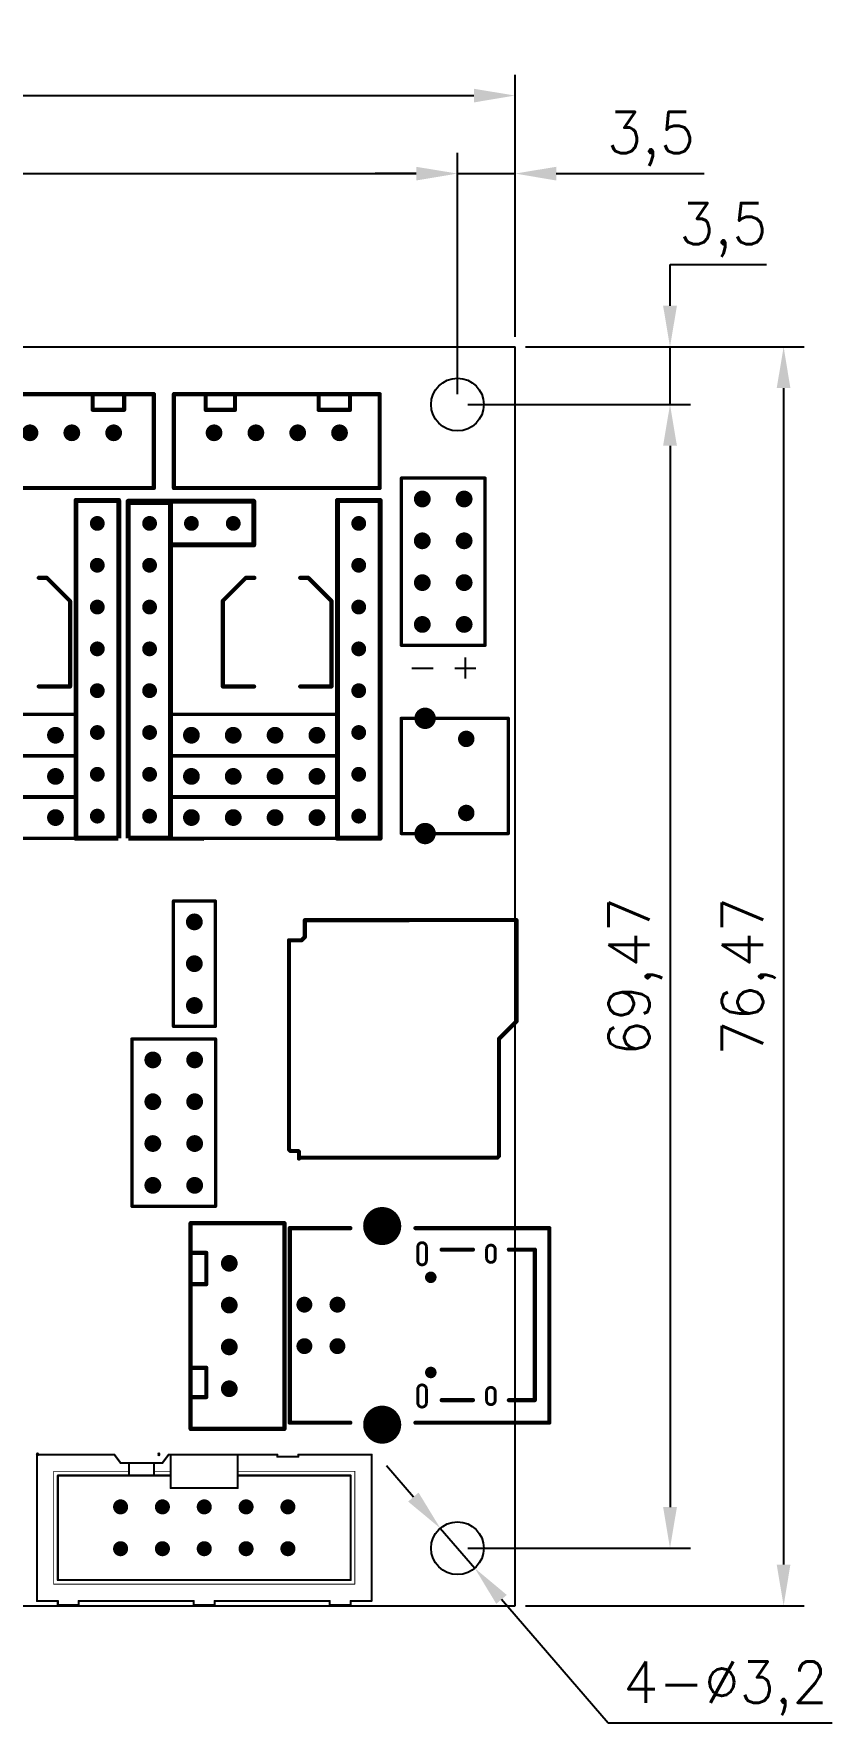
# Model space of a CAD drawing. Header units: millimetres. Extents: x 11 to 186, y 22 to 124.
# Drawn here: x 137.4 to 185.9, y 21.8 to 124.4 of the extents above; entities that cross this region are included whole.
import ezdxf

# ---------------------------------------------------------------- set-up
doc = ezdxf.new("R2010")
doc.units = ezdxf.units.MM
for name, color, linetype in [('KeepOutLayer', 6, 'Continuous'), ('PadHoleLayer', 156, 'Continuous'), ('TopOverlay', 2, 'Continuous')]:
    doc.layers.add(name, color=color, linetype=linetype)
doc.styles.get("Standard").update_dxf_attribs({"font": 'romans.shx'})
doc.dimstyles.new('ISO-25', dxfattribs={"dimtxt": 2.5, "dimasz": 2.5, "dimexe": 1.25, "dimexo": 0.625, "dimtad": 1, "dimtoh": 1, "dimtxsty": 'Standard', "dimcen": 2.5, "dimadec": 0, "dimazin": 0, "dimtfac": 1, "dimtmove": 0, "dimatfit": 3, "dimfxl": 1, "dimarcsym": 0})

# ---------------------------------------------------------------- blocks, each defined once
blk = doc.blocks.new('*D263')
at = {"color": 0, "lineweight": -2}
for p, q in [((20.85, 102.54), (20.85, 117.2)), ((163.12, 102.54), (163.12, 117.2)), ((23.35, 115.95), (160.62, 115.95))]:
    blk.add_line(p, q, dxfattribs=at)
at = {"color": 0}
for points in [[(23.35, 116.36), (23.35, 115.53), (20.85, 115.95)], [(160.62, 116.36), (160.62, 115.53), (163.12, 115.95)]]:
    blk.add_solid(points, dxfattribs=at)
at = {"layer": 'Defpoints', "color": 0}
for p in [(163.12, 115.95), (20.85, 101.92), (163.12, 101.92)]:
    blk.add_point(p, dxfattribs=at)
at = {"color": 0, "insert": (91.99, 118.06), "char_height": 2.5, "attachment_point": 5}
blk.add_mtext('142,27', dxfattribs=at)
blk = doc.blocks.new('*D264')
at = {"color": 0, "lineweight": -2}
for p, q in [((163.75, 101.92), (177.28, 101.92)), ((176.03, 99.42), (176.03, 34.95)), ((163.75, 32.45), (177.28, 32.45))]:
    blk.add_line(p, q, dxfattribs=at)
at = {"color": 0}
for points in [[(175.61, 99.42), (176.45, 99.42), (176.03, 101.92)], [(175.61, 34.95), (176.45, 34.95), (176.03, 32.45)]]:
    blk.add_solid(points, dxfattribs=at)
at = {"layer": 'Defpoints', "color": 0}
for p in [(163.12, 101.92), (163.12, 32.45), (176.03, 32.45)]:
    blk.add_point(p, dxfattribs=at)
at = {"color": 0, "insert": (173.92, 67.18), "char_height": 2.5, "attachment_point": 5, "rotation": 90}
blk.add_mtext('69,47', dxfattribs=at)
blk = doc.blocks.new('*D265')
at = {"color": 0, "lineweight": -2}
for p, q in [((167.25, 105.42), (184.18, 105.42)), ((182.93, 102.92), (182.93, 31.45)), ((167.25, 28.95), (184.18, 28.95))]:
    blk.add_line(p, q, dxfattribs=at)
at = {"color": 0}
for points in [[(182.51, 102.92), (183.34, 102.92), (182.93, 105.42)], [(182.51, 31.45), (183.34, 31.45), (182.93, 28.95)]]:
    blk.add_solid(points, dxfattribs=at)
at = {"layer": 'Defpoints', "color": 0}
for p in [(166.62, 105.42), (166.62, 28.95), (182.93, 28.95)]:
    blk.add_point(p, dxfattribs=at)
at = {"color": 0, "insert": (180.81, 67.18), "char_height": 2.5, "attachment_point": 5, "rotation": 90}
blk.add_mtext('76,47', dxfattribs=at)
blk = doc.blocks.new('*D266')
at = {"color": 0, "lineweight": -2}
for p, q in [((11.28, 99.97), (11.28, 121.94)), ((166.62, 106.04), (166.62, 121.94)), ((13.78, 120.69), (164.12, 120.69))]:
    blk.add_line(p, q, dxfattribs=at)
at = {"color": 0}
for points in [[(13.78, 121.1), (13.78, 120.27), (11.28, 120.69)], [(164.12, 121.1), (164.12, 120.27), (166.62, 120.69)]]:
    blk.add_solid(points, dxfattribs=at)
at = {"layer": 'Defpoints', "color": 0}
for p in [(166.62, 120.69), (166.62, 105.42), (11.28, 99.35)]:
    blk.add_point(p, dxfattribs=at)
at = {"color": 0, "insert": (88.95, 122.8), "char_height": 2.5, "attachment_point": 5}
blk.add_mtext('155,34', dxfattribs=at)
blk = doc.blocks.new('*D261')
at = {"color": 0, "lineweight": -2}
for p, q in [((176.03, 107.92), (176.03, 110.42)), ((176.03, 110.42), (181.89, 110.42)), ((167.25, 105.42), (177.28, 105.42)), ((176.03, 101.92), (176.03, 105.42)), ((167.25, 101.92), (177.28, 101.92)), ((176.03, 99.42), (176.03, 96.92))]:
    blk.add_line(p, q, dxfattribs=at)
at = {"color": 0}
for points in [[(175.61, 107.92), (176.45, 107.92), (176.03, 105.42)], [(175.61, 99.42), (176.45, 99.42), (176.03, 101.92)]]:
    blk.add_solid(points, dxfattribs=at)
at = {"layer": 'Defpoints', "color": 0}
for p in [(166.62, 105.42), (166.62, 101.92), (176.03, 101.92)]:
    blk.add_point(p, dxfattribs=at)
at = {"color": 0, "insert": (179.27, 112.53), "char_height": 2.5, "attachment_point": 5}
blk.add_mtext('3,5', dxfattribs=at)
blk = doc.blocks.new('*D262')
at = {"color": 0, "lineweight": -2}
for p, q in [((163.12, 102.54), (163.12, 117.2)), ((166.62, 106.04), (166.62, 117.2)), ((160.62, 115.95), (158.12, 115.95)), ((163.12, 115.95), (166.62, 115.95)), ((169.12, 115.95), (178.11, 115.95))]:
    blk.add_line(p, q, dxfattribs=at)
at = {"color": 0}
for points in [[(160.62, 116.36), (160.62, 115.53), (163.12, 115.95)], [(169.12, 116.36), (169.12, 115.53), (166.62, 115.95)]]:
    blk.add_solid(points, dxfattribs=at)
at = {"layer": 'Defpoints', "color": 0}
for p in [(166.62, 115.95), (166.62, 105.42), (163.12, 101.92)]:
    blk.add_point(p, dxfattribs=at)
at = {"color": 0, "insert": (174.87, 118.06), "char_height": 2.5, "attachment_point": 5}
blk.add_mtext('3,5', dxfattribs=at)
blk = doc.blocks.new('*D267')
at = {"color": 0, "lineweight": -2}
for p, q in [((160.45, 35.55), (158.82, 37.45)), ((162.08, 33.66), (164.17, 31.24)), ((172.28, 21.82), (165.8, 29.34)), ((185.88, 21.82), (172.28, 21.82))]:
    blk.add_line(p, q, dxfattribs=at)
at = {"color": 0}
for points in [[(160.76, 35.83), (160.13, 35.28), (162.08, 33.66)], [(166.12, 29.61), (165.48, 29.07), (164.17, 31.24)]]:
    blk.add_solid(points, dxfattribs=at)
at = {"layer": 'Defpoints', "color": 0}
for p in [(162.08, 33.66), (164.17, 31.24)]:
    blk.add_point(p, dxfattribs=at)
at = {"color": 0, "insert": (179.39, 23.93), "char_height": 2.5, "attachment_point": 5}
blk.add_mtext('4-∅3,2', dxfattribs=at)

msp = doc.modelspace()

# ---------------------------------------------------------------- linework, layer by layer
at = {"layer": 'KeepOutLayer'}
for p, q in [((17.351, 105.419), (166.624, 105.419)), ((166.624, 28.948), (166.624, 105.419)), ((17.351, 28.948), (166.624, 28.948))]:
    msp.add_line(p, q, dxfattribs=at)
at = {"layer": 'KeepOutLayer', "color": 6}
for centre in [(163.124, 101.919), (163.124, 32.448)]:
    msp.add_circle(centre, 1.6, dxfattribs=at)
at = {"layer": 'PadHoleLayer'}
for points, const_width in [([(136.911, 100.202, 1), (137.419, 100.202, 1)], 0.508), ([(139.451, 100.202, 1), (139.959, 100.202, 1)], 0.508), ([(141.991, 100.202, 1), (142.499, 100.202, 1)], 0.508), ([(148.087, 100.202, 1), (148.595, 100.202, 1)], 0.508), ([(150.627, 100.202, 1), (151.135, 100.202, 1)], 0.508), ([(153.167, 100.202, 1), (153.675, 100.202, 1)], 0.508), ([(155.707, 100.202, 1), (156.215, 100.202, 1)], 0.508), ([(160.988, 95.927, 1), (160.988, 96.437, 1)], 0.51), ([(163.528, 95.927, 1), (163.528, 96.437, 1)], 0.51), ([(141.252, 94.923, 1), (141.252, 94.473, 1)], 0.45), ([(144.427, 94.923, 1), (144.427, 94.473, 1)], 0.45), ([(146.967, 94.923, 1), (146.967, 94.473, 1)], 0.45), ([(149.507, 94.923, 1), (149.507, 94.473, 1)], 0.45), ([(157.127, 94.923, 1), (157.127, 94.473, 1)], 0.45), ([(160.988, 93.387, 1), (160.988, 93.897, 1)], 0.51), ([(163.528, 93.387, 1), (163.528, 93.897, 1)], 0.51), ([(141.252, 92.383, 1), (141.252, 91.933, 1)], 0.45), ([(144.427, 92.383, 1), (144.427, 91.933, 1)], 0.45), ([(157.127, 92.383, 1), (157.127, 91.933, 1)], 0.45), ([(160.988, 90.847, 1), (160.988, 91.357, 1)], 0.51), ([(163.528, 90.847, 1), (163.528, 91.357, 1)], 0.51), ([(141.252, 89.843, 1), (141.252, 89.393, 1)], 0.45), ([(144.427, 89.843, 1), (144.427, 89.393, 1)], 0.45), ([(157.127, 89.843, 1), (157.127, 89.393, 1)], 0.45), ([(160.988, 88.307, 1), (160.988, 88.817, 1)], 0.51), ([(163.528, 88.307, 1), (163.528, 88.817, 1)], 0.51), ([(141.252, 87.303, 1), (141.252, 86.853, 1)], 0.45), ([(144.427, 87.303, 1), (144.427, 86.853, 1)], 0.45), ([(157.127, 87.303, 1), (157.127, 86.853, 1)], 0.45), ([(141.252, 84.763, 1), (141.252, 84.313, 1)], 0.45), ([(144.427, 84.763, 1), (144.427, 84.313, 1)], 0.45), ([(157.127, 84.763, 1), (157.127, 84.313, 1)], 0.45), ([(161.158, 83.185, 1), (161.158, 82.535, 1)], 0.65), ([(138.967, 81.831, 1), (138.457, 81.831, 1)], 0.51), ([(141.252, 82.223, 1), (141.252, 81.773, 1)], 0.45), ([(144.427, 82.223, 1), (144.427, 81.773, 1)], 0.45), ([(147.222, 81.831, 1), (146.712, 81.831, 1)], 0.51), ([(149.762, 81.831, 1), (149.252, 81.831, 1)], 0.51), ([(152.302, 81.831, 1), (151.792, 81.831, 1)], 0.51), ([(154.842, 81.831, 1), (154.332, 81.831, 1)], 0.51), ([(157.127, 82.223, 1), (157.127, 81.773, 1)], 0.45), ([(163.658, 81.86, 1), (163.658, 81.36, 1)], 0.5), ([(138.967, 79.331, 1), (138.457, 79.331, 1)], 0.51), ([(141.252, 79.683, 1), (141.252, 79.233, 1)], 0.45), ([(144.427, 79.683, 1), (144.427, 79.233, 1)], 0.45), ([(147.222, 79.331, 1), (146.712, 79.331, 1)], 0.51), ([(149.762, 79.331, 1), (149.252, 79.331, 1)], 0.51), ([(152.302, 79.331, 1), (151.792, 79.331, 1)], 0.51), ([(154.842, 79.331, 1), (154.332, 79.331, 1)], 0.51), ([(157.127, 79.683, 1), (157.127, 79.233, 1)], 0.45), ([(138.967, 76.831, 1), (138.457, 76.831, 1)], 0.51), ([(141.252, 77.143, 1), (141.252, 76.693, 1)], 0.45), ([(144.427, 77.143, 1), (144.427, 76.693, 1)], 0.45), ([(147.222, 76.831, 1), (146.712, 76.831, 1)], 0.51), ([(149.762, 76.831, 1), (149.252, 76.831, 1)], 0.51), ([(152.302, 76.831, 1), (151.792, 76.831, 1)], 0.51), ([(154.842, 76.831, 1), (154.332, 76.831, 1)], 0.51), ([(157.127, 77.143, 1), (157.127, 76.693, 1)], 0.45), ([(163.658, 77.36, 1), (163.658, 76.86, 1)], 0.5), ([(161.158, 76.185, 1), (161.158, 75.535, 1)], 0.65), ([(147.145, 70.239, 1), (147.145, 70.749, 1)], 0.51), ([(147.145, 67.699, 1), (147.145, 68.209, 1)], 0.51), ([(147.145, 65.159, 1), (147.145, 65.669, 1)], 0.51), ([(144.624, 62.365, 1), (144.624, 61.855, 1)], 0.51), ([(147.164, 62.365, 1), (147.164, 61.855, 1)], 0.51), ([(144.624, 59.825, 1), (144.624, 59.315, 1)], 0.51), ([(147.164, 59.825, 1), (147.164, 59.315, 1)], 0.51), ([(144.624, 57.285, 1), (144.624, 56.775, 1)], 0.51), ([(147.164, 57.285, 1), (147.164, 56.775, 1)], 0.51), ([(144.624, 54.745, 1), (144.624, 54.235, 1)], 0.51), ([(147.164, 54.745, 1), (147.164, 54.235, 1)], 0.51), ([(158.552, 51.44, 1), (158.552, 52.596, 1)], 1.156), ([(161.237, 50.747), (161.237, 49.922, -1), (160.712, 49.922), (160.712, 50.747, -1)], 0.175), ([(165.417, 50.597), (165.417, 50.072, -1), (164.892, 50.072), (164.892, 50.597, -1)], 0.175), ([(149.267, 49.501, 1), (149.267, 50.009, 1)], 0.508), ([(161.504, 48.729, 1), (161.504, 49.079, 1)], 0.35), ([(149.267, 46.961, 1), (149.267, 47.469, 1)], 0.508), ([(153.828, 47.001, 1), (153.828, 47.484, 1)], 0.483), ([(155.834, 47.001, 1), (155.834, 47.484, 1)], 0.483), ([(149.267, 44.421, 1), (149.267, 44.929, 1)], 0.508), ([(153.828, 44.481, 1), (153.828, 44.964, 1)], 0.483), ([(155.834, 44.481, 1), (155.834, 44.964, 1)], 0.483), ([(161.504, 42.949, 1), (161.504, 43.299, 1)], 0.35), ([(149.267, 41.881, 1), (149.267, 42.389, 1)], 0.508), ([(161.237, 42.107), (161.237, 41.282, -1), (160.712, 41.282), (160.712, 42.107, -1)], 0.175), ([(165.417, 41.957), (165.417, 41.432, -1), (164.892, 41.432), (164.892, 41.957, -1)], 0.175), ([(158.552, 39.375, 1), (158.552, 40.53, 1)], 1.156), ([(142.895, 34.959, 1), (142.438, 34.959, 1)], 0.457), ([(145.435, 34.959, 1), (144.978, 34.959, 1)], 0.457), ([(147.975, 34.959, 1), (147.518, 34.959, 1)], 0.457), ([(150.515, 34.959, 1), (150.058, 34.959, 1)], 0.457), ([(153.055, 34.959, 1), (152.598, 34.959, 1)], 0.457), ([(142.895, 32.419, 1), (142.438, 32.419, 1)], 0.457), ([(145.435, 32.419, 1), (144.978, 32.419, 1)], 0.457), ([(147.975, 32.419, 1), (147.518, 32.419, 1)], 0.457), ([(150.515, 32.419, 1), (150.058, 32.419, 1)], 0.457), ([(153.055, 32.419, 1), (152.598, 32.419, 1)], 0.457)]:
    msp.add_lwpolyline(points, format="xyb", close=True, dxfattribs=dict(at, const_width=const_width))
at = {"layer": 'TopOverlay'}
for p, q in [((163.596, 86.555), (163.596, 85.27)), ((160.353, 85.913), (161.638, 85.913)), ((162.954, 85.913), (164.239, 85.913))]:
    msp.add_line(p, q, dxfattribs=at)
for points, const_width in [([(132.185, 102.552), (144.685, 102.552)], 0.254), ([(142.88, 101.599), (142.88, 102.552)], 0.254), ([(144.685, 96.852), (144.685, 102.552)], 0.254), ([(145.901, 96.852), (145.901, 102.552)], 0.254), ([(145.901, 102.552), (158.401, 102.552)], 0.254), ([(147.833, 101.599), (147.833, 102.552)], 0.254), ([(156.596, 101.599), (156.596, 102.552)], 0.254), ([(158.401, 96.852), (158.401, 102.552)], 0.254), ([(140.975, 101.599), (140.975, 102.488)], 0.254), ([(140.975, 101.599), (142.88, 101.599)], 0.254), ([(147.833, 101.599), (149.611, 101.599)], 0.254), ([(149.611, 101.599), (149.611, 102.488)], 0.254), ([(154.691, 101.599), (154.691, 102.488)], 0.254), ([(154.691, 101.599), (156.596, 101.599)], 0.254), ([(159.718, 87.292), (159.718, 97.452)], 0.2), ([(159.718, 97.452), (162.258, 97.452)], 0.2), ([(162.258, 97.452), (164.798, 97.452)], 0.2), ([(164.798, 87.292), (164.798, 97.452)], 0.2), ([(134.943, 96.852), (141.941, 96.852)], 0.254), ([(141.941, 96.852), (144.685, 96.852)], 0.254), ([(145.901, 96.852), (148.659, 96.852)], 0.254), ([(148.659, 96.852), (155.657, 96.852)], 0.254), ([(155.657, 96.852), (158.401, 96.852)], 0.254), ([(139.957, 96.095), (142.552, 96.095)], 0.3), ([(139.957, 75.572), (139.957, 96.095)], 0.3), ([(142.552, 75.572), (142.552, 96.095)], 0.3), ([(143.127, 96.044), (150.754, 96.044)], 0.3), ([(143.127, 75.572), (143.127, 95.968)], 0.3), ([(143.127, 95.968), (145.697, 95.968)], 0.3), ([(145.697, 75.572), (145.697, 95.968)], 0.3), ([(150.754, 93.398), (150.754, 96.044)], 0.3), ([(155.832, 96.095), (158.427, 96.095)], 0.3), ([(155.832, 75.572), (155.832, 96.095)], 0.3), ([(158.427, 75.572), (158.427, 96.095)], 0.3), ([(145.824, 93.398), (150.754, 93.398)], 0.3), ([(137.699, 91.394), (138.185, 91.394)], 0.254), ([(138.185, 91.394), (139.599, 89.98)], 0.254), ([(148.874, 89.994), (150.274, 91.394)], 0.254), ([(150.289, 91.394), (150.789, 91.394)], 0.254), ([(153.574, 91.394), (154.06, 91.394)], 0.254), ([(154.06, 91.394), (155.474, 89.98)], 0.254), ([(139.599, 84.794), (139.599, 89.98)], 0.254), ([(148.874, 84.794), (148.874, 89.994)], 0.254), ([(155.474, 84.794), (155.474, 89.98)], 0.254), ([(159.718, 87.292), (162.258, 87.292)], 0.2), ([(162.258, 87.292), (164.798, 87.292)], 0.2), ([(137.699, 84.794), (139.599, 84.794)], 0.254), ([(148.874, 84.794), (150.774, 84.794)], 0.254), ([(153.574, 84.794), (155.474, 84.794)], 0.254), ([(129.822, 83.101), (139.982, 83.101)], 0.2), ([(139.982, 80.561), (139.982, 83.101)], 0.2), ([(145.697, 83.101), (155.857, 83.101)], 0.2), ([(145.697, 80.561), (145.697, 83.101)], 0.2), ([(155.857, 80.561), (155.857, 83.101)], 0.2), ([(159.708, 82.86), (166.208, 82.86)], 0.2), ([(159.708, 75.86), (159.708, 82.86)], 0.2), ([(166.208, 75.86), (166.208, 82.86)], 0.2), ([(129.822, 80.601), (139.982, 80.601)], 0.2), ([(129.822, 80.561), (139.982, 80.561)], 0.2), ([(139.982, 78.061), (139.982, 80.601)], 0.2), ([(145.697, 80.601), (155.857, 80.601)], 0.2), ([(145.697, 78.061), (145.697, 80.601)], 0.2), ([(145.697, 80.561), (155.857, 80.561)], 0.2), ([(155.857, 78.061), (155.857, 80.601)], 0.2), ([(129.822, 78.101), (139.982, 78.101)], 0.2), ([(129.822, 78.061), (139.982, 78.061)], 0.2), ([(139.982, 75.561), (139.982, 78.101)], 0.2), ([(145.697, 78.101), (155.857, 78.101)], 0.2), ([(145.697, 75.561), (145.697, 78.101)], 0.2), ([(145.697, 78.061), (155.857, 78.061)], 0.2), ([(155.857, 75.561), (155.857, 78.101)], 0.2), ([(159.708, 75.86), (166.208, 75.86)], 0.2), ([(129.822, 75.561), (139.982, 75.561)], 0.2), ([(139.952, 75.572), (142.522, 75.572)], 0.3), ([(143.127, 75.572), (145.697, 75.572)], 0.3), ([(145.697, 75.561), (155.857, 75.561)], 0.2), ([(145.748, 75.481), (147.678, 75.481)], 0.127), ([(155.827, 75.572), (158.397, 75.572)], 0.3), ([(145.875, 64.144), (145.875, 71.764)], 0.2), ([(145.875, 71.764), (148.415, 71.764)], 0.2), ([(148.415, 64.144), (148.415, 71.764)], 0.2), ([(153.856, 70.596), (166.688, 70.612)], 0.254), ([(153.856, 69.58), (153.856, 70.596)], 0.254), ([(166.708, 64.45), (166.708, 70.592)], 0.254), ([(152.89, 56.677), (152.89, 69.377)], 0.254), ([(152.89, 69.377), (153.652, 69.377)], 0.254), ([(153.652, 69.377), (153.856, 69.58)], 0.254), ([(145.875, 64.144), (148.415, 64.144)], 0.2), ([(165.641, 63.383), (166.708, 64.45)], 0.254), ([(143.354, 63.38), (145.894, 63.38)], 0.2), ([(143.354, 53.22), (143.354, 63.38)], 0.2), ([(145.894, 63.38), (148.434, 63.38)], 0.2), ([(148.434, 53.22), (148.434, 63.38)], 0.2), ([(165.641, 56.271), (165.641, 63.383)], 0.254), ([(152.89, 56.677), (152.992, 56.576)], 0.254), ([(152.992, 56.576), (153.449, 56.576)], 0.254), ([(153.449, 56.576), (153.5, 56.525)], 0.254), ([(153.5, 56.118), (153.5, 56.525)], 0.254), ([(153.551, 56.169), (165.54, 56.169)], 0.254), ([(165.54, 56.169), (165.641, 56.271)], 0.254), ([(143.354, 53.22), (145.894, 53.22)], 0.2), ([(145.894, 53.22), (148.434, 53.22)], 0.2), ([(146.917, 39.695), (146.917, 52.195)], 0.254), ([(146.917, 52.195), (152.617, 52.195)], 0.254), ([(152.617, 49.45), (152.617, 52.195)], 0.254), ([(152.939, 40.073), (152.939, 51.891)], 0.254), ([(152.939, 51.891), (156.622, 51.891)], 0.254), ([(160.572, 51.891), (168.702, 51.891)], 0.254), ([(168.702, 40.073), (168.702, 51.891)], 0.254), ([(146.917, 50.39), (147.87, 50.39)], 0.254), ([(147.87, 48.485), (147.87, 50.39)], 0.254), ([(162.166, 50.586), (164.062, 50.586)], 0.254), ([(166.246, 50.586), (167.819, 50.586)], 0.254), ([(167.819, 41.442), (167.819, 50.586)], 0.254), ([(152.617, 42.452), (152.617, 49.45)], 0.254), ([(146.981, 48.485), (147.87, 48.485)], 0.254), ([(146.981, 43.405), (147.87, 43.405)], 0.254), ([(147.87, 41.627), (147.87, 43.405)], 0.254), ([(152.617, 39.695), (152.617, 42.452)], 0.254), ([(146.917, 41.627), (147.87, 41.627)], 0.254), ([(162.166, 41.442), (164.062, 41.442)], 0.254), ([(166.246, 41.442), (167.819, 41.442)], 0.254), ([(152.939, 40.073), (156.622, 40.073)], 0.254), ([(160.572, 40.073), (168.702, 40.073)], 0.254), ([(146.917, 39.695), (152.617, 39.695)], 0.254), ([(137.586, 38.134), (142.285, 38.134)], 0.127), ([(137.586, 29.244), (137.586, 38.134)], 0.127), ([(142.285, 38.134), (142.666, 37.626)], 0.127), ([(145.206, 37.626), (145.587, 38.134)], 0.127), ([(145.587, 38.134), (145.714, 38.134)], 0.127), ([(145.714, 38.134), (149.778, 38.134)], 0.127), ([(145.714, 37.118), (145.714, 38.134)], 0.127), ([(149.778, 37.118), (149.778, 38.134)], 0.127), ([(149.778, 38.134), (152.191, 38.134)], 0.127), ([(152.191, 38.007), (152.191, 38.134)], 0.127), ([(152.191, 38.007), (153.461, 38.007)], 0.127), ([(153.461, 38.007), (153.461, 38.134)], 0.127), ([(153.461, 38.134), (157.906, 38.134)], 0.127), ([(157.906, 29.244), (157.906, 38.134)], 0.127), ([(138.602, 37.118), (143.174, 37.118)], 0.0508), ([(138.602, 30.26), (138.602, 37.118)], 0.0508), ([(142.666, 37.626), (143.174, 37.626)], 0.127), ([(143.174, 37.118), (143.174, 37.626)], 0.127), ([(143.174, 37.626), (144.698, 37.626)], 0.127), ([(143.174, 36.864), (143.174, 37.118)], 0.127), ([(144.698, 37.118), (144.698, 37.626)], 0.127), ([(144.698, 37.626), (145.206, 37.626)], 0.127), ([(144.698, 36.864), (144.698, 37.118)], 0.127), ([(144.698, 37.118), (145.714, 37.118)], 0.0508), ([(145.714, 36.864), (145.714, 37.118)], 0.127), ([(149.778, 36.864), (149.778, 37.118)], 0.127), ([(149.778, 37.118), (156.89, 37.118)], 0.0508), ([(156.89, 30.26), (156.89, 37.118)], 0.0508), ([(138.856, 30.514), (138.856, 36.864)], 0.127), ([(138.856, 36.864), (143.174, 36.864)], 0.127), ([(143.174, 36.864), (144.698, 36.864)], 0.127), ([(144.698, 36.864), (145.714, 36.864)], 0.127), ([(145.714, 36.102), (145.714, 36.864)], 0.127), ([(145.714, 36.102), (149.778, 36.102)], 0.127), ([(149.778, 36.102), (149.778, 36.864)], 0.127), ([(149.778, 36.864), (156.636, 36.864)], 0.127), ([(156.636, 30.514), (156.636, 36.864)], 0.127), ([(138.602, 30.26), (156.89, 30.26)], 0.0508), ([(138.856, 30.514), (156.636, 30.514)], 0.127), ([(137.586, 29.244), (138.856, 29.244)], 0.127), ([(138.856, 28.99), (138.856, 29.244)], 0.127), ([(138.856, 28.99), (140.126, 28.99)], 0.127), ([(140.126, 28.99), (140.126, 29.244)], 0.127), ([(140.126, 29.244), (147.111, 29.244)], 0.127), ([(147.111, 28.99), (147.111, 29.244)], 0.127), ([(147.111, 28.99), (148.381, 28.99)], 0.127), ([(148.381, 28.99), (148.381, 29.244)], 0.127), ([(148.381, 29.244), (155.366, 29.244)], 0.127), ([(155.366, 28.99), (155.366, 29.244)], 0.127), ([(155.366, 28.99), (156.636, 28.99)], 0.127), ([(156.636, 29.244), (157.906, 29.244)], 0.127), ([(156.636, 28.99), (156.636, 29.244)], 0.127)]:
    msp.add_lwpolyline(points, dxfattribs=dict(at, const_width=const_width))
for points, const_width in [([(142.817, 102.552, 1), (142.944, 102.552, 1)], 0.127), ([(144.622, 102.552, 1), (144.749, 102.552, 1)], 0.127), ([(144.622, 102.552, 1), (144.749, 102.552, 1)], 0.127), ([(145.838, 102.552, 1), (145.965, 102.552, 1)], 0.127), ([(145.838, 102.552, 1), (145.965, 102.552, 1)], 0.127), ([(147.77, 102.552, 1), (147.897, 102.552, 1)], 0.127), ([(156.533, 102.552, 1), (156.66, 102.552, 1)], 0.127), ([(158.338, 102.552, 1), (158.465, 102.552, 1)], 0.127), ([(158.338, 102.552, 1), (158.465, 102.552, 1)], 0.127), ([(140.912, 102.488, 1), (141.039, 102.488, 1)], 0.127), ([(140.912, 101.599, 1), (141.039, 101.599, 1)], 0.127), ([(140.912, 101.599, 1), (141.039, 101.599, 1)], 0.127), ([(142.817, 101.599, 1), (142.944, 101.599, 1)], 0.127), ([(142.817, 101.599, 1), (142.944, 101.599, 1)], 0.127), ([(147.77, 101.599, 1), (147.897, 101.599, 1)], 0.127), ([(147.77, 101.599, 1), (147.897, 101.599, 1)], 0.127), ([(149.548, 102.488, 1), (149.675, 102.488, 1)], 0.127), ([(149.548, 101.599, 1), (149.675, 101.599, 1)], 0.127), ([(149.548, 101.599, 1), (149.675, 101.599, 1)], 0.127), ([(154.628, 102.488, 1), (154.755, 102.488, 1)], 0.127), ([(154.628, 101.599, 1), (154.755, 101.599, 1)], 0.127), ([(154.628, 101.599, 1), (154.755, 101.599, 1)], 0.127), ([(156.533, 101.599, 1), (156.66, 101.599, 1)], 0.127), ([(156.533, 101.599, 1), (156.66, 101.599, 1)], 0.127), ([(159.718, 97.402, 1), (159.718, 97.502, 1)], 0.1), ([(159.718, 97.402, 1), (159.718, 97.502, 1)], 0.1), ([(162.258, 97.402, 1), (162.258, 97.502, 1)], 0.1), ([(162.258, 97.402, 1), (162.258, 97.502, 1)], 0.1), ([(164.798, 97.402, 1), (164.798, 97.502, 1)], 0.1), ([(164.798, 97.402, 1), (164.798, 97.502, 1)], 0.1), ([(141.877, 96.852, 1), (142.004, 96.852, 1)], 0.127), ([(141.877, 96.852, 1), (142.004, 96.852, 1)], 0.127), ([(144.622, 96.852, 1), (144.749, 96.852, 1)], 0.127), ([(144.622, 96.852, 1), (144.749, 96.852, 1)], 0.127), ([(145.838, 96.852, 1), (145.965, 96.852, 1)], 0.127), ([(145.838, 96.852, 1), (145.965, 96.852, 1)], 0.127), ([(148.595, 96.852, 1), (148.722, 96.852, 1)], 0.127), ([(148.595, 96.852, 1), (148.722, 96.852, 1)], 0.127), ([(155.593, 96.852, 1), (155.72, 96.852, 1)], 0.127), ([(155.593, 96.852, 1), (155.72, 96.852, 1)], 0.127), ([(158.338, 96.852, 1), (158.465, 96.852, 1)], 0.127), ([(158.338, 96.852, 1), (158.465, 96.852, 1)], 0.127), ([(139.957, 96.17, 1), (139.957, 96.02, 1)], 0.15), ([(139.957, 96.17, 1), (139.957, 96.02, 1)], 0.15), ([(142.552, 96.17, 1), (142.552, 96.02, 1)], 0.15), ([(142.552, 96.17, 1), (142.552, 96.02, 1)], 0.15), ([(143.127, 96.119, 1), (143.127, 95.969, 1)], 0.15), ([(143.127, 96.043, 1), (143.127, 95.893, 1)], 0.15), ([(143.127, 96.043, 1), (143.127, 95.893, 1)], 0.15), ([(145.697, 96.043, 1), (145.697, 95.893, 1)], 0.15), ([(145.697, 96.043, 1), (145.697, 95.893, 1)], 0.15), ([(150.754, 96.119, 1), (150.754, 95.969, 1)], 0.15), ([(150.754, 96.119, 1), (150.754, 95.969, 1)], 0.15), ([(155.832, 96.17, 1), (155.832, 96.02, 1)], 0.15), ([(155.832, 96.17, 1), (155.832, 96.02, 1)], 0.15), ([(158.427, 96.17, 1), (158.427, 96.02, 1)], 0.15), ([(158.427, 96.17, 1), (158.427, 96.02, 1)], 0.15), ([(145.824, 93.473, 1), (145.824, 93.323, 1)], 0.15), ([(150.754, 93.473, 1), (150.754, 93.323, 1)], 0.15), ([(150.754, 93.473, 1), (150.754, 93.323, 1)], 0.15), ([(137.699, 91.33, 1), (137.699, 91.457, 1)], 0.127), ([(138.185, 91.33, 1), (138.185, 91.457, 1)], 0.127), ([(138.185, 91.33, 1), (138.185, 91.457, 1)], 0.127), ([(150.274, 91.33, 1), (150.274, 91.457, 1)], 0.127), ([(150.289, 91.33, 1), (150.289, 91.457, 1)], 0.127), ([(150.789, 91.33, 1), (150.789, 91.457, 1)], 0.127), ([(153.574, 91.33, 1), (153.574, 91.457, 1)], 0.127), ([(154.06, 91.33, 1), (154.06, 91.457, 1)], 0.127), ([(154.06, 91.33, 1), (154.06, 91.457, 1)], 0.127), ([(139.599, 89.916, 1), (139.599, 90.043, 1)], 0.127), ([(139.599, 89.916, 1), (139.599, 90.043, 1)], 0.127), ([(148.874, 89.93, 1), (148.874, 90.057, 1)], 0.127), ([(148.874, 89.93, 1), (148.874, 90.057, 1)], 0.127), ([(155.474, 89.916, 1), (155.474, 90.043, 1)], 0.127), ([(155.474, 89.916, 1), (155.474, 90.043, 1)], 0.127), ([(159.718, 87.242, 1), (159.718, 87.342, 1)], 0.1), ([(159.718, 87.242, 1), (159.718, 87.342, 1)], 0.1), ([(162.258, 87.242, 1), (162.258, 87.342, 1)], 0.1), ([(162.258, 87.242, 1), (162.258, 87.342, 1)], 0.1), ([(164.798, 87.242, 1), (164.798, 87.342, 1)], 0.1), ([(164.798, 87.242, 1), (164.798, 87.342, 1)], 0.1), ([(137.699, 84.73, 1), (137.699, 84.857, 1)], 0.127), ([(139.599, 84.73, 1), (139.599, 84.857, 1)], 0.127), ([(139.599, 84.73, 1), (139.599, 84.857, 1)], 0.127), ([(148.874, 84.73, 1), (148.874, 84.857, 1)], 0.127), ([(148.874, 84.73, 1), (148.874, 84.857, 1)], 0.127), ([(150.774, 84.73, 1), (150.774, 84.857, 1)], 0.127), ([(153.574, 84.73, 1), (153.574, 84.857, 1)], 0.127), ([(155.474, 84.73, 1), (155.474, 84.857, 1)], 0.127), ([(155.474, 84.73, 1), (155.474, 84.857, 1)], 0.127), ([(140.032, 83.101, 1), (139.932, 83.101, 1)], 0.1), ([(140.032, 83.101, 1), (139.932, 83.101, 1)], 0.1), ([(145.747, 83.101, 1), (145.647, 83.101, 1)], 0.1), ([(145.747, 83.101, 1), (145.647, 83.101, 1)], 0.1), ([(155.907, 83.101, 1), (155.807, 83.101, 1)], 0.1), ([(155.907, 83.101, 1), (155.807, 83.101, 1)], 0.1), ([(159.708, 82.91, 1), (159.708, 82.81, 1)], 0.1), ([(159.708, 82.91, 1), (159.708, 82.81, 1)], 0.1), ([(166.208, 82.91, 1), (166.208, 82.81, 1)], 0.1), ([(166.208, 82.91, 1), (166.208, 82.81, 1)], 0.1), ([(140.032, 80.601, 1), (139.932, 80.601, 1)], 0.1), ([(140.032, 80.601, 1), (139.932, 80.601, 1)], 0.1), ([(140.032, 80.561, 1), (139.932, 80.561, 1)], 0.1), ([(140.032, 80.561, 1), (139.932, 80.561, 1)], 0.1), ([(145.747, 80.601, 1), (145.647, 80.601, 1)], 0.1), ([(145.747, 80.601, 1), (145.647, 80.601, 1)], 0.1), ([(145.747, 80.561, 1), (145.647, 80.561, 1)], 0.1), ([(145.747, 80.561, 1), (145.647, 80.561, 1)], 0.1), ([(155.907, 80.601, 1), (155.807, 80.601, 1)], 0.1), ([(155.907, 80.601, 1), (155.807, 80.601, 1)], 0.1), ([(155.907, 80.561, 1), (155.807, 80.561, 1)], 0.1), ([(155.907, 80.561, 1), (155.807, 80.561, 1)], 0.1), ([(140.032, 78.101, 1), (139.932, 78.101, 1)], 0.1), ([(140.032, 78.101, 1), (139.932, 78.101, 1)], 0.1), ([(140.032, 78.061, 1), (139.932, 78.061, 1)], 0.1), ([(140.032, 78.061, 1), (139.932, 78.061, 1)], 0.1), ([(145.747, 78.101, 1), (145.647, 78.101, 1)], 0.1), ([(145.747, 78.101, 1), (145.647, 78.101, 1)], 0.1), ([(145.747, 78.061, 1), (145.647, 78.061, 1)], 0.1), ([(145.747, 78.061, 1), (145.647, 78.061, 1)], 0.1), ([(155.907, 78.101, 1), (155.807, 78.101, 1)], 0.1), ([(155.907, 78.101, 1), (155.807, 78.101, 1)], 0.1), ([(155.907, 78.061, 1), (155.807, 78.061, 1)], 0.1), ([(155.907, 78.061, 1), (155.807, 78.061, 1)], 0.1), ([(159.708, 75.91, 1), (159.708, 75.81, 1)], 0.1), ([(159.708, 75.91, 1), (159.708, 75.81, 1)], 0.1), ([(166.208, 75.91, 1), (166.208, 75.81, 1)], 0.1), ([(166.208, 75.91, 1), (166.208, 75.81, 1)], 0.1), ([(139.952, 75.647, 1), (139.952, 75.497, 1)], 0.15), ([(139.957, 75.647, 1), (139.957, 75.497, 1)], 0.15), ([(140.032, 75.561, 1), (139.932, 75.561, 1)], 0.1), ([(140.032, 75.561, 1), (139.932, 75.561, 1)], 0.1), ([(145.697, 75.647, 1), (145.697, 75.497, 1)], 0.15), ([(145.697, 75.647, 1), (145.697, 75.497, 1)], 0.15), ([(145.747, 75.561, 1), (145.647, 75.561, 1)], 0.1), ([(145.747, 75.561, 1), (145.647, 75.561, 1)], 0.1), ([(145.716, 75.481, 1), (145.779, 75.481, 1)], 0.0635), ([(145.716, 75.481, 1), (145.779, 75.481, 1)], 0.0635), ([(147.646, 75.481, 1), (147.71, 75.481, 1)], 0.0635), ([(147.646, 75.481, 1), (147.71, 75.481, 1)], 0.0635), ([(155.827, 75.647, 1), (155.827, 75.497, 1)], 0.15), ([(155.832, 75.647, 1), (155.832, 75.497, 1)], 0.15), ([(155.907, 75.561, 1), (155.807, 75.561, 1)], 0.1), ([(155.907, 75.561, 1), (155.807, 75.561, 1)], 0.1), ([(158.397, 75.647, 1), (158.397, 75.497, 1)], 0.15), ([(158.427, 75.647, 1), (158.427, 75.497, 1)], 0.15), ([(145.875, 71.714, 1), (145.875, 71.814, 1)], 0.1), ([(145.875, 71.714, 1), (145.875, 71.814, 1)], 0.1), ([(148.415, 71.714, 1), (148.415, 71.814, 1)], 0.1), ([(148.415, 71.714, 1), (148.415, 71.814, 1)], 0.1), ([(153.856, 70.533, 1), (153.856, 70.66, 1)], 0.127), ([(153.856, 70.533, 1), (153.856, 70.66, 1)], 0.127), ([(166.688, 70.548, 1), (166.688, 70.675, 1)], 0.127), ([(166.708, 70.529, 1), (166.708, 70.656, 1)], 0.127), ([(152.89, 69.314, 1), (152.89, 69.441, 1)], 0.127), ([(152.89, 69.314, 1), (152.89, 69.441, 1)], 0.127), ([(153.652, 69.314, 1), (153.652, 69.441, 1)], 0.127), ([(153.652, 69.314, 1), (153.652, 69.441, 1)], 0.127), ([(153.856, 69.517, 1), (153.856, 69.644, 1)], 0.127), ([(153.856, 69.517, 1), (153.856, 69.644, 1)], 0.127), ([(145.875, 64.094, 1), (145.875, 64.194, 1)], 0.1), ([(145.875, 64.094, 1), (145.875, 64.194, 1)], 0.1), ([(148.415, 64.094, 1), (148.415, 64.194, 1)], 0.1), ([(148.415, 64.094, 1), (148.415, 64.194, 1)], 0.1), ([(166.708, 64.386, 1), (166.708, 64.513, 1)], 0.127), ([(166.708, 64.386, 1), (166.708, 64.513, 1)], 0.127), ([(143.354, 63.43, 1), (143.354, 63.33, 1)], 0.1), ([(143.354, 63.43, 1), (143.354, 63.33, 1)], 0.1), ([(145.894, 63.43, 1), (145.894, 63.33, 1)], 0.1), ([(145.894, 63.43, 1), (145.894, 63.33, 1)], 0.1), ([(148.434, 63.43, 1), (148.434, 63.33, 1)], 0.1), ([(148.434, 63.43, 1), (148.434, 63.33, 1)], 0.1), ([(165.641, 63.319, 1), (165.641, 63.446, 1)], 0.127), ([(165.641, 63.319, 1), (165.641, 63.446, 1)], 0.127), ([(152.89, 56.614, 1), (152.89, 56.741, 1)], 0.127), ([(152.89, 56.614, 1), (152.89, 56.741, 1)], 0.127), ([(152.992, 56.512, 1), (152.992, 56.639, 1)], 0.127), ([(152.992, 56.512, 1), (152.992, 56.639, 1)], 0.127), ([(153.449, 56.512, 1), (153.449, 56.639, 1)], 0.127), ([(153.449, 56.512, 1), (153.449, 56.639, 1)], 0.127), ([(153.5, 56.461, 1), (153.5, 56.588, 1)], 0.127), ([(153.5, 56.461, 1), (153.5, 56.588, 1)], 0.127), ([(153.5, 56.055, 1), (153.5, 56.182, 1)], 0.127), ([(153.551, 56.106, 1), (153.551, 56.233, 1)], 0.127), ([(165.54, 56.106, 1), (165.54, 56.233, 1)], 0.127), ([(165.54, 56.106, 1), (165.54, 56.233, 1)], 0.127), ([(165.641, 56.207, 1), (165.641, 56.334, 1)], 0.127), ([(165.641, 56.207, 1), (165.641, 56.334, 1)], 0.127), ([(143.354, 53.27, 1), (143.354, 53.17, 1)], 0.1), ([(143.354, 53.27, 1), (143.354, 53.17, 1)], 0.1), ([(145.894, 53.27, 1), (145.894, 53.17, 1)], 0.1), ([(145.894, 53.27, 1), (145.894, 53.17, 1)], 0.1), ([(148.434, 53.27, 1), (148.434, 53.17, 1)], 0.1), ([(148.434, 53.27, 1), (148.434, 53.17, 1)], 0.1), ([(146.917, 52.131, 1), (146.917, 52.258, 1)], 0.127), ([(146.917, 52.131, 1), (146.917, 52.258, 1)], 0.127), ([(152.617, 52.131, 1), (152.617, 52.258, 1)], 0.127), ([(152.617, 52.131, 1), (152.617, 52.258, 1)], 0.127), ([(152.939, 51.827, 1), (152.939, 51.954, 1)], 0.127), ([(152.939, 51.827, 1), (152.939, 51.954, 1)], 0.127), ([(156.622, 51.827, 1), (156.622, 51.954, 1)], 0.127), ([(160.572, 51.827, 1), (160.572, 51.954, 1)], 0.127), ([(168.702, 51.827, 1), (168.702, 51.954, 1)], 0.127), ([(168.702, 51.827, 1), (168.702, 51.954, 1)], 0.127), ([(146.917, 50.326, 1), (146.917, 50.453, 1)], 0.127), ([(147.87, 50.326, 1), (147.87, 50.453, 1)], 0.127), ([(147.87, 50.326, 1), (147.87, 50.453, 1)], 0.127), ([(162.166, 50.523, 1), (162.166, 50.65, 1)], 0.127), ([(164.062, 50.523, 1), (164.062, 50.65, 1)], 0.127), ([(166.246, 50.523, 1), (166.246, 50.65, 1)], 0.127), ([(167.819, 50.523, 1), (167.819, 50.65, 1)], 0.127), ([(167.819, 50.523, 1), (167.819, 50.65, 1)], 0.127), ([(152.617, 49.387, 1), (152.617, 49.514, 1)], 0.127), ([(152.617, 49.387, 1), (152.617, 49.514, 1)], 0.127), ([(146.981, 48.421, 1), (146.981, 48.548, 1)], 0.127), ([(147.87, 48.421, 1), (147.87, 48.548, 1)], 0.127), ([(147.87, 48.421, 1), (147.87, 48.548, 1)], 0.127), ([(146.981, 43.341, 1), (146.981, 43.468, 1)], 0.127), ([(147.87, 43.341, 1), (147.87, 43.468, 1)], 0.127), ([(147.87, 43.341, 1), (147.87, 43.468, 1)], 0.127), ([(152.617, 42.389, 1), (152.617, 42.516, 1)], 0.127), ([(152.617, 42.389, 1), (152.617, 42.516, 1)], 0.127), ([(146.917, 41.563, 1), (146.917, 41.69, 1)], 0.127), ([(147.87, 41.563, 1), (147.87, 41.69, 1)], 0.127), ([(147.87, 41.563, 1), (147.87, 41.69, 1)], 0.127), ([(162.166, 41.379, 1), (162.166, 41.506, 1)], 0.127), ([(164.062, 41.379, 1), (164.062, 41.506, 1)], 0.127), ([(166.246, 41.379, 1), (166.246, 41.506, 1)], 0.127), ([(167.819, 41.379, 1), (167.819, 41.506, 1)], 0.127), ([(167.819, 41.379, 1), (167.819, 41.506, 1)], 0.127), ([(152.939, 40.009, 1), (152.939, 40.136, 1)], 0.127), ([(152.939, 40.009, 1), (152.939, 40.136, 1)], 0.127), ([(156.622, 40.009, 1), (156.622, 40.136, 1)], 0.127), ([(160.572, 40.009, 1), (160.572, 40.136, 1)], 0.127), ([(168.702, 40.009, 1), (168.702, 40.136, 1)], 0.127), ([(168.702, 40.009, 1), (168.702, 40.136, 1)], 0.127), ([(146.917, 39.631, 1), (146.917, 39.758, 1)], 0.127), ([(146.917, 39.631, 1), (146.917, 39.758, 1)], 0.127), ([(152.617, 39.631, 1), (152.617, 39.758, 1)], 0.127), ([(152.617, 39.631, 1), (152.617, 39.758, 1)], 0.127), ([(137.618, 38.134, 1), (137.554, 38.134, 1)], 0.0635), ([(137.618, 38.134, 1), (137.554, 38.134, 1)], 0.0635), ([(142.317, 38.134, 1), (142.253, 38.134, 1)], 0.0635), ([(142.317, 38.134, 1), (142.253, 38.134, 1)], 0.0635), ([(145.619, 38.134, 1), (145.555, 38.134, 1)], 0.0635), ([(145.619, 38.134, 1), (145.555, 38.134, 1)], 0.0635), ([(145.746, 38.134, 1), (145.682, 38.134, 1)], 0.0635), ([(145.746, 38.134, 1), (145.682, 38.134, 1)], 0.0635), ([(145.746, 38.134, 1), (145.682, 38.134, 1)], 0.0635), ([(149.81, 38.134, 1), (149.746, 38.134, 1)], 0.0635), ([(149.81, 38.134, 1), (149.746, 38.134, 1)], 0.0635), ([(149.81, 38.134, 1), (149.746, 38.134, 1)], 0.0635), ([(152.223, 38.134, 1), (152.159, 38.134, 1)], 0.0635), ([(152.223, 38.134, 1), (152.159, 38.134, 1)], 0.0635), ([(152.223, 38.007, 1), (152.159, 38.007, 1)], 0.0635), ([(152.223, 38.007, 1), (152.159, 38.007, 1)], 0.0635), ([(153.493, 38.134, 1), (153.429, 38.134, 1)], 0.0635), ([(153.493, 38.134, 1), (153.429, 38.134, 1)], 0.0635), ([(153.493, 38.007, 1), (153.429, 38.007, 1)], 0.0635), ([(153.493, 38.007, 1), (153.429, 38.007, 1)], 0.0635), ([(157.938, 38.134, 1), (157.874, 38.134, 1)], 0.0635), ([(157.938, 38.134, 1), (157.874, 38.134, 1)], 0.0635), ([(138.615, 37.118, 1), (138.59, 37.118, 1)], 0.0254), ([(138.615, 37.118, 1), (138.59, 37.118, 1)], 0.0254), ([(142.698, 37.626, 1), (142.634, 37.626, 1)], 0.0635), ([(142.698, 37.626, 1), (142.634, 37.626, 1)], 0.0635), ([(143.206, 37.626, 1), (143.142, 37.626, 1)], 0.0635), ([(143.206, 37.626, 1), (143.142, 37.626, 1)], 0.0635), ([(143.206, 37.626, 1), (143.142, 37.626, 1)], 0.0635), ([(143.206, 37.118, 1), (143.142, 37.118, 1)], 0.0635), ([(143.206, 37.118, 1), (143.142, 37.118, 1)], 0.0635), ([(143.187, 37.118, 1), (143.162, 37.118, 1)], 0.0254), ([(144.73, 37.626, 1), (144.666, 37.626, 1)], 0.0635), ([(144.73, 37.626, 1), (144.666, 37.626, 1)], 0.0635), ([(144.73, 37.626, 1), (144.666, 37.626, 1)], 0.0635), ([(144.73, 37.118, 1), (144.666, 37.118, 1)], 0.0635), ([(144.73, 37.118, 1), (144.666, 37.118, 1)], 0.0635), ([(144.711, 37.118, 1), (144.686, 37.118, 1)], 0.0254), ([(145.238, 37.626, 1), (145.174, 37.626, 1)], 0.0635), ([(145.238, 37.626, 1), (145.174, 37.626, 1)], 0.0635), ([(145.746, 37.118, 1), (145.682, 37.118, 1)], 0.0635), ([(145.746, 37.118, 1), (145.682, 37.118, 1)], 0.0635), ([(145.727, 37.118, 1), (145.702, 37.118, 1)], 0.0254), ([(149.81, 37.118, 1), (149.746, 37.118, 1)], 0.0635), ([(149.81, 37.118, 1), (149.746, 37.118, 1)], 0.0635), ([(149.791, 37.118, 1), (149.766, 37.118, 1)], 0.0254), ([(156.903, 37.118, 1), (156.878, 37.118, 1)], 0.0254), ([(156.903, 37.118, 1), (156.878, 37.118, 1)], 0.0254), ([(138.888, 36.864, 1), (138.824, 36.864, 1)], 0.0635), ([(138.888, 36.864, 1), (138.824, 36.864, 1)], 0.0635), ([(143.206, 36.864, 1), (143.142, 36.864, 1)], 0.0635), ([(143.206, 36.864, 1), (143.142, 36.864, 1)], 0.0635), ([(143.206, 36.864, 1), (143.142, 36.864, 1)], 0.0635), ([(144.73, 36.864, 1), (144.666, 36.864, 1)], 0.0635), ([(144.73, 36.864, 1), (144.666, 36.864, 1)], 0.0635), ([(144.73, 36.864, 1), (144.666, 36.864, 1)], 0.0635), ([(145.746, 36.864, 1), (145.682, 36.864, 1)], 0.0635), ([(145.746, 36.864, 1), (145.682, 36.864, 1)], 0.0635), ([(145.746, 36.864, 1), (145.682, 36.864, 1)], 0.0635), ([(145.746, 36.102, 1), (145.682, 36.102, 1)], 0.0635), ([(145.746, 36.102, 1), (145.682, 36.102, 1)], 0.0635), ([(149.81, 36.864, 1), (149.746, 36.864, 1)], 0.0635), ([(149.81, 36.864, 1), (149.746, 36.864, 1)], 0.0635), ([(149.81, 36.864, 1), (149.746, 36.864, 1)], 0.0635), ([(149.81, 36.102, 1), (149.746, 36.102, 1)], 0.0635), ([(149.81, 36.102, 1), (149.746, 36.102, 1)], 0.0635), ([(156.668, 36.864, 1), (156.604, 36.864, 1)], 0.0635), ([(156.668, 36.864, 1), (156.604, 36.864, 1)], 0.0635), ([(138.615, 30.26, 1), (138.59, 30.26, 1)], 0.0254), ([(138.615, 30.26, 1), (138.59, 30.26, 1)], 0.0254), ([(138.888, 30.514, 1), (138.824, 30.514, 1)], 0.0635), ([(138.888, 30.514, 1), (138.824, 30.514, 1)], 0.0635), ([(156.668, 30.514, 1), (156.604, 30.514, 1)], 0.0635), ([(156.668, 30.514, 1), (156.604, 30.514, 1)], 0.0635), ([(156.903, 30.26, 1), (156.878, 30.26, 1)], 0.0254), ([(156.903, 30.26, 1), (156.878, 30.26, 1)], 0.0254), ([(137.618, 29.244, 1), (137.554, 29.244, 1)], 0.0635), ([(137.618, 29.244, 1), (137.554, 29.244, 1)], 0.0635), ([(138.888, 29.244, 1), (138.824, 29.244, 1)], 0.0635), ([(138.888, 29.244, 1), (138.824, 29.244, 1)], 0.0635), ([(138.888, 28.99, 1), (138.824, 28.99, 1)], 0.0635), ([(138.888, 28.99, 1), (138.824, 28.99, 1)], 0.0635), ([(140.158, 29.244, 1), (140.094, 29.244, 1)], 0.0635), ([(140.158, 29.244, 1), (140.094, 29.244, 1)], 0.0635), ([(140.158, 28.99, 1), (140.094, 28.99, 1)], 0.0635), ([(140.158, 28.99, 1), (140.094, 28.99, 1)], 0.0635), ([(147.143, 29.244, 1), (147.079, 29.244, 1)], 0.0635), ([(147.143, 29.244, 1), (147.079, 29.244, 1)], 0.0635), ([(147.143, 28.99, 1), (147.079, 28.99, 1)], 0.0635), ([(147.143, 28.99, 1), (147.079, 28.99, 1)], 0.0635), ([(148.413, 29.244, 1), (148.349, 29.244, 1)], 0.0635), ([(148.413, 29.244, 1), (148.349, 29.244, 1)], 0.0635), ([(148.413, 28.99, 1), (148.349, 28.99, 1)], 0.0635), ([(148.413, 28.99, 1), (148.349, 28.99, 1)], 0.0635), ([(155.398, 29.244, 1), (155.334, 29.244, 1)], 0.0635), ([(155.398, 29.244, 1), (155.334, 29.244, 1)], 0.0635), ([(155.398, 28.99, 1), (155.334, 28.99, 1)], 0.0635), ([(155.398, 28.99, 1), (155.334, 28.99, 1)], 0.0635), ([(156.668, 29.244, 1), (156.604, 29.244, 1)], 0.0635), ([(156.668, 29.244, 1), (156.604, 29.244, 1)], 0.0635), ([(156.668, 28.99, 1), (156.604, 28.99, 1)], 0.0635), ([(156.668, 28.99, 1), (156.604, 28.99, 1)], 0.0635), ([(157.938, 29.244, 1), (157.874, 29.244, 1)], 0.0635), ([(157.938, 29.244, 1), (157.874, 29.244, 1)], 0.0635)]:
    msp.add_lwpolyline(points, format="xyb", close=True, dxfattribs=dict(at, const_width=const_width))
for centre, start, end in [((137.62, 38.148), 0, 180), ((137.62, 38.148), 180, 0), ((144.986, 38.148), 0, 180), ((144.986, 38.148), 180, 0)]:
    msp.add_arc(centre, 0.0508, start, end, dxfattribs=at)

# ---------------------------------------------------------------- dimensions: what is measured, and where the dimension line sits
for base, p1, p2, picture, middle in [((166.624, 120.687), (11.28, 99.349), (166.624, 105.419), '*D266', (88.952, 122.8)), ((163.124, 115.946), (20.85, 101.919), (163.124, 101.919), '*D263', (91.987, 118.059)), ((166.624, 115.946), (163.124, 101.919), (166.624, 105.419), '*D262', (174.868, 118.059))]:
    dim = msp.add_linear_dim(base=base, p1=p1, p2=p2, dimstyle='ISO-25')
    dim.commit()
    dim.dimension.update_dxf_attribs({"geometry": picture, "text_midpoint": middle})
dim = msp.add_linear_dim(base=(176.029, 101.919), p1=(166.624, 105.419), p2=(166.624, 101.919), angle=90, dimstyle='ISO-25')
dim.commit()
dim.dimension.update_dxf_attribs({"geometry": '*D261', "text_midpoint": (179.273, 110.419), "dimtype": 160})
for base, p1, p2, picture, middle in [((182.927, 28.948), (166.624, 105.419), (166.624, 28.948), '*D265', (180.814, 67.184)), ((176.029, 32.448), (163.124, 101.919), (163.124, 32.448), '*D264', (173.915, 67.183))]:
    dim = msp.add_linear_dim(base=base, p1=p1, p2=p2, angle=90, dimstyle='ISO-25')
    dim.commit()
    dim.dimension.update_dxf_attribs({"geometry": picture, "text_midpoint": middle})
dim = msp.add_diameter_dim_2p(p1=(162.08, 33.66), p2=(164.168, 31.236), text='4-<>', dimstyle='ISO-25')
dim.commit()
dim.dimension.update_dxf_attribs({"geometry": '*D267', "text_midpoint": (179.391, 21.818), "dimtype": 163})

doc.saveas('drawing.dxf')
